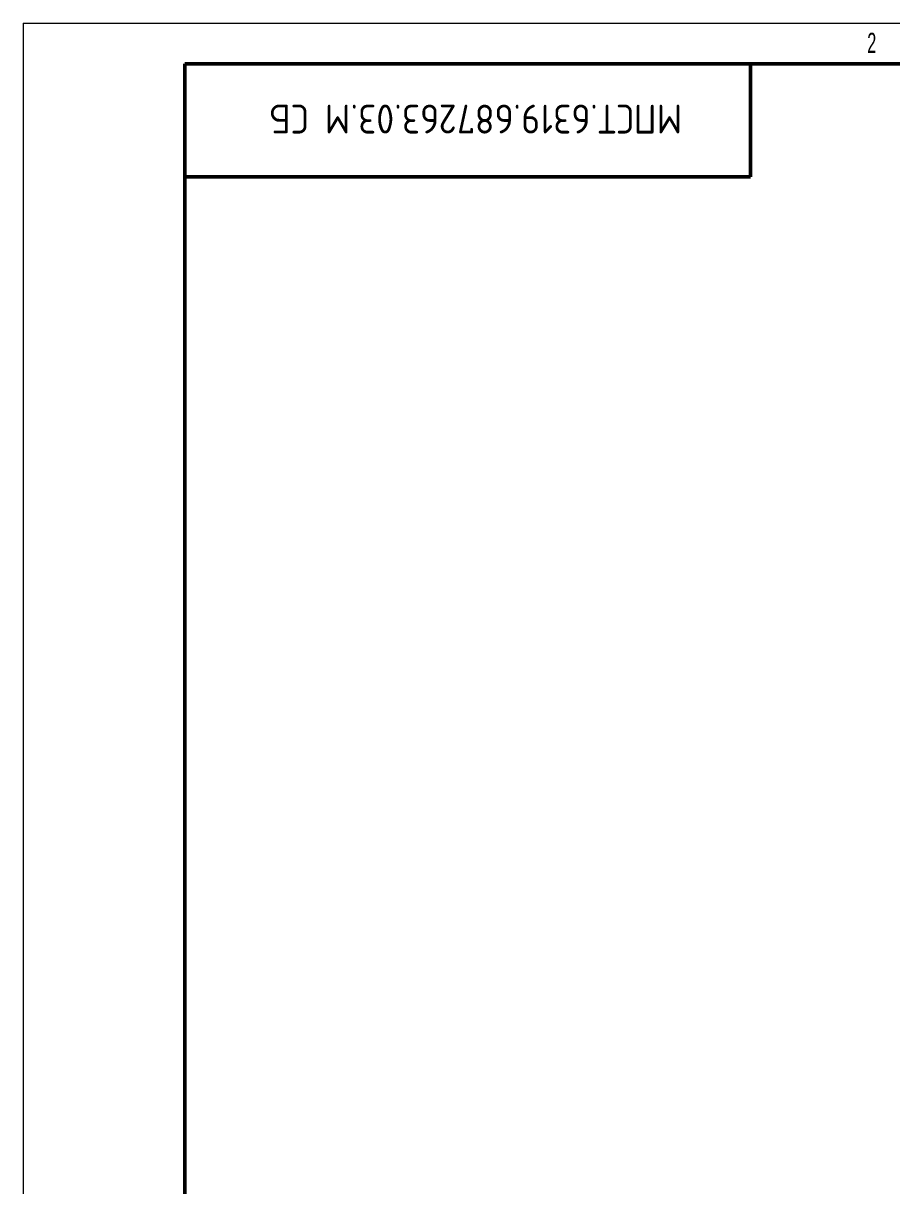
# Model space of a CAD drawing. Header units: millimetres. Extents: x -3894 to -3474, y -291 to 6.
# Drawn here: x -3893.8 to -3786.2, y -138 to 6 of the extents above; entities that cross this region are included whole.
import ezdxf

# ---------------------------------------------------------------- set-up
doc = ezdxf.new("R2010")
doc.units = ezdxf.units.MM
doc.layers.add('ОСНОВНОЙ', color=7, linetype='Continuous', lineweight=25)
doc.styles.add('SLDTEXTSTYLE3', font='TXT', dxfattribs={"width": 0.605})
doc.styles.add('СПДС', font='isocpeur.ttf', dxfattribs={"width": 0.9})

msp = doc.modelspace()

# ---------------------------------------------------------------- linework, layer by layer
at = {"color": 7, "linetype": 'Continuous', "lineweight": 18}
for q in [(-3473.76, 6.02), (-3893.76, -290.98)]:
    msp.add_line((-3893.76, 6.02), q, dxfattribs=at)
at = {"color": 7, "linetype": 'Continuous', "lineweight": 50}
for p, q in [((-3873.76, -285.98), (-3873.76, 1.02)), ((-3873.76, 1.02), (-3478.76, 1.02)), ((-3803.76, 1.02), (-3803.76, -12.98)), ((-3873.76, -12.98), (-3803.76, -12.98))]:
    msp.add_line(p, q, dxfattribs=at)
at = {"layer": 'ОСНОВНОЙ', "linetype": 'Continuous', "lineweight": 18}
for p, q in [((-3873.76, -285.98), (-3873.76, 1.02)), ((-3873.76, 1.02), (-3478.76, 1.02))]:
    msp.add_line(p, q, dxfattribs=at)

# ---------------------------------------------------------------- texts
at = {"color": 7, "linetype": 'Continuous', "lineweight": 0, "insert": (-3837.75, -7.62), "char_height": 2.5, "attachment_point": 2, "rotation": 180, "style": 'СПДС'}
msp.add_mtext('{\\H1.42857x;МПСТ.6319.687263.03.М СБ}', dxfattribs=at)
at = {"layer": 'ОСНОВНОЙ', "insert": (-3788.77, 4.84), "char_height": 2.5, "attachment_point": 2, "style": 'SLDTEXTSTYLE3'}
msp.add_mtext('2', dxfattribs=at)

doc.saveas('drawing.dxf')
